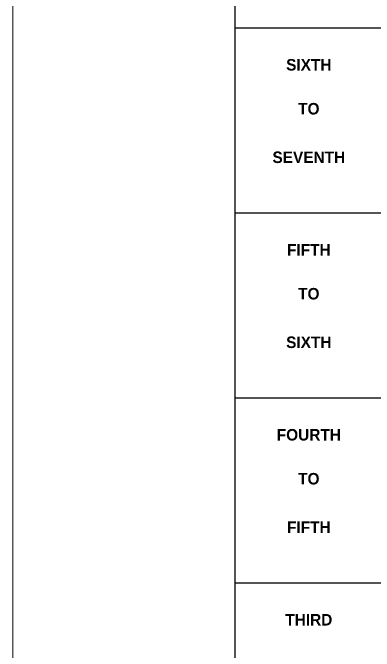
# Model space of a CAD drawing. Header units: millimetres. Extents: x -28707963 to -28231469, y 696001 to 896471.
# Drawn here: x -28341539 to -28330547, y 816339 to 835752 of the extents above; entities that cross this region are included whole.
import ezdxf
from ezdxf.enums import TextEntityAlignment as Align

# ---------------------------------------------------------------- set-up
doc = ezdxf.new("R2010")
doc.units = ezdxf.units.MM
doc.header["$MEASUREMENT"] = 0
doc.layers.get('0').update_dxf_attribs({"lineweight": 5})
doc.layers.add('22 TABLE FRAME', color=5, linetype='Continuous')
doc.layers.add('SUB TITLE', color=3, linetype='Continuous')
doc.styles.add('adani bold', font='')
doc.styles.get('adani bold').set_extended_font_data('Adani Bold', bold=True)

msp = doc.modelspace()

# ---------------------------------------------------------------- linework, layer by layer
msp.add_lwpolyline([(-28341538.8, 788796.2), (-28242181.2, 788796.2), (-28242181.2, 874671.2), (-28341538.8, 874671.2)], close=True)
at = {"layer": '22 TABLE FRAME', "color": 5, "linetype": 'Continuous'}
for p, q in [((-28334786.1, 863421.2), (-28334786.1, 788796.2)), ((-28334786.1, 835296.2), (-28245536.1, 835296.2)), ((-28334786.1, 829671.2), (-28245536.1, 829671.2)), ((-28334786.1, 824046.2), (-28245536.1, 824046.2)), ((-28334786.1, 818421.2), (-28245536.1, 818421.2))]:
    msp.add_line(p, q, dxfattribs=at)

# ---------------------------------------------------------------- texts
at = {"layer": 'SUB TITLE', "style": 'adani bold'}
for s, p in [('SIXTH', (-28332536.1, 834171.2)), ('TO', (-28332536.1, 832834.6)), ('SEVENTH', (-28332536.1, 831358.7)), ('FIFTH', (-28332536.1, 828546.2)), ('TO', (-28332536.1, 827209.6)), ('SIXTH', (-28332536.1, 825733.7)), ('FOURTH', (-28332536.1, 822921.2)), ('TO', (-28332536.1, 821584.6)), ('FIFTH', (-28332536.1, 820108.7)), ('THIRD', (-28332536.1, 817296.2))]:
    msp.add_text(s, height=350, dxfattribs=at).set_placement(p, align=Align.MIDDLE_CENTER)

doc.saveas('drawing.dxf')
